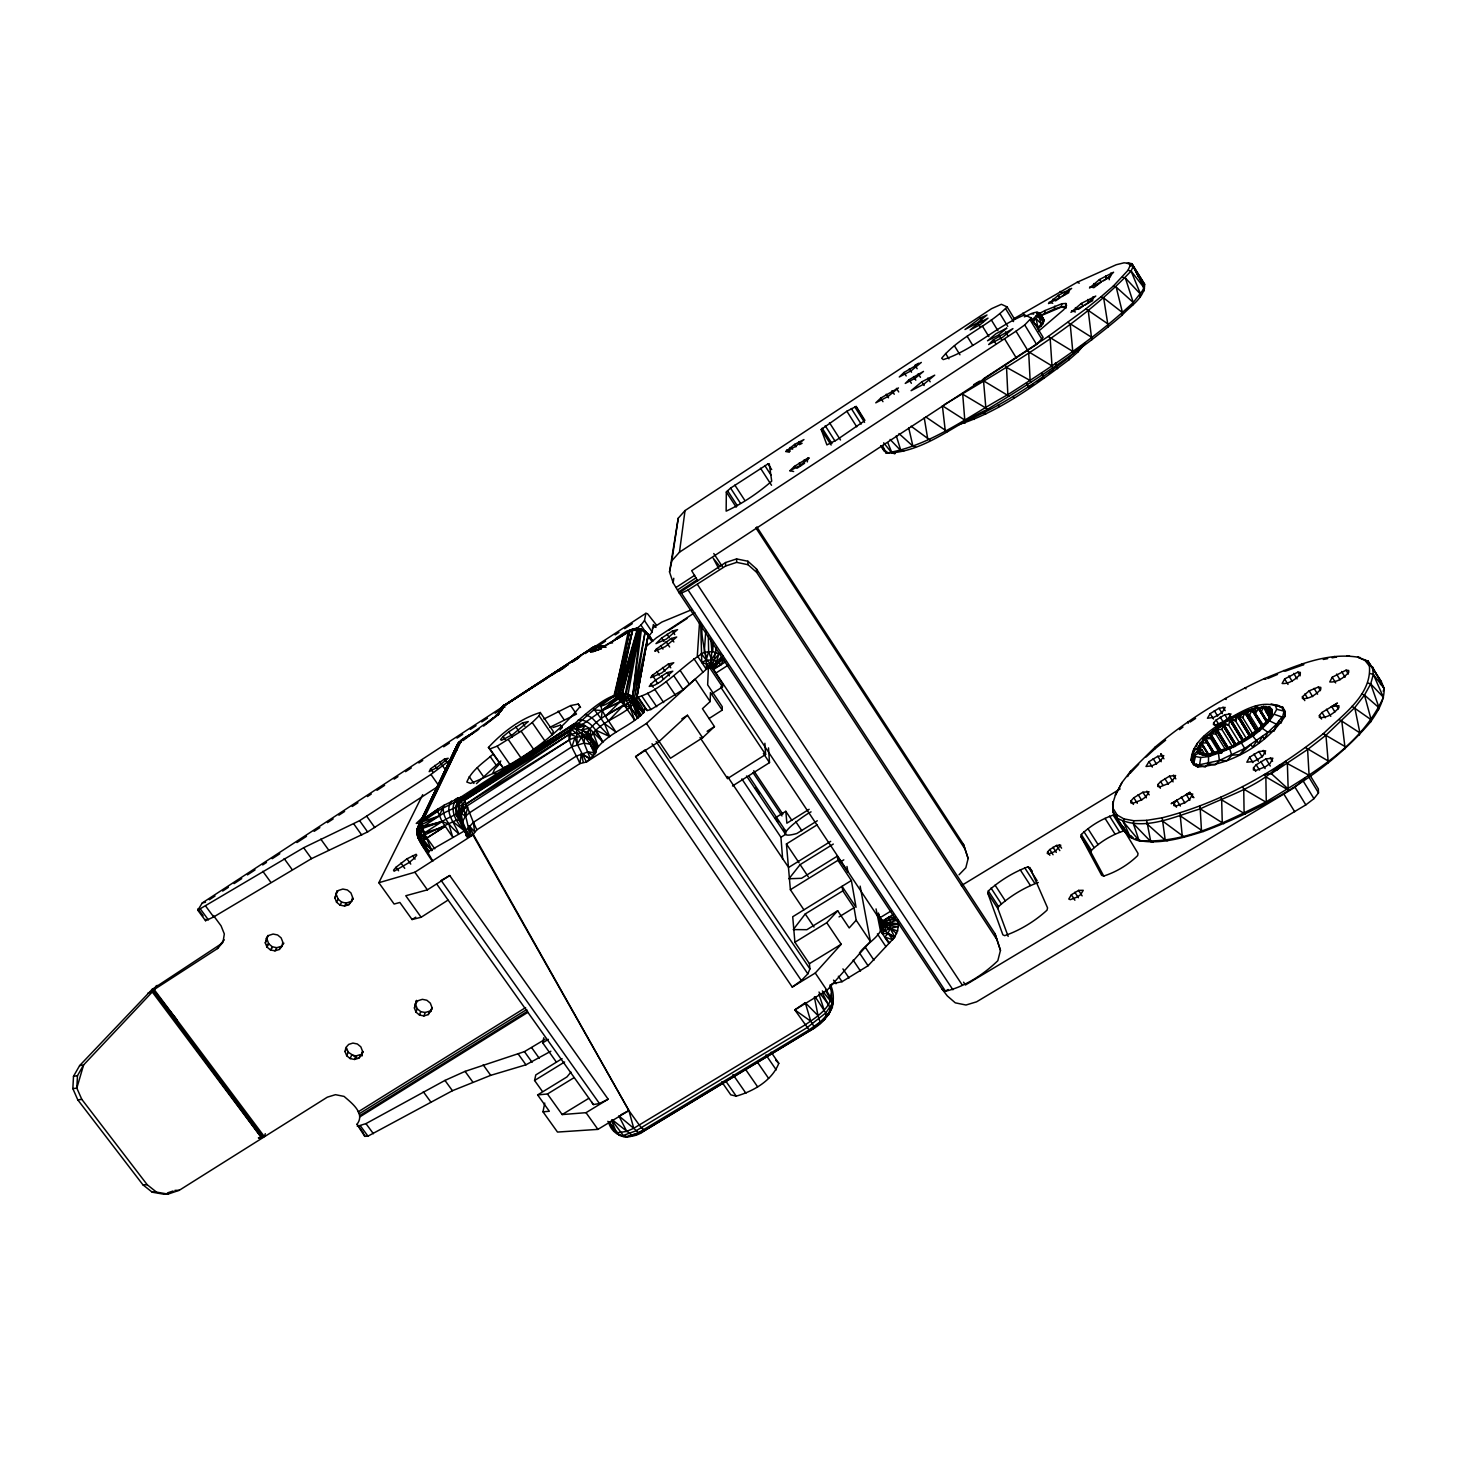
<?xml version="1.0" encoding="UTF-8"?>
<svg xmlns="http://www.w3.org/2000/svg" width="1457" height="1457" viewBox="0 0 1457 1457"><rect width="100%" height="100%" fill="white"/><g stroke="black" fill="none" stroke-linecap="round" stroke-linejoin="round"><path stroke-width="1.5" d="M764.889 743.27L765.599 754.507L727.553 778.566L727.553 776.545L788.437 867.225L786.434 843.967L817.359 824.698M608.753 1122.946C614.107 1139.41 633.249 1139.756 645.014 1130.359L810.292 1030.518C827.194 1021.594 838.758 1004.602 830.69 985.078M458.154 800.403L461.377 800.968C474.618 845.078 470.137 850.506 455.495 807.378L457.662 800.968L462.689 797.307L455.495 807.378L443.675 813.079L421.31 827.758L417.412 828.705L458.828 742.505L493.267 717.991L485.527 724.256L486.529 723.273M725.622 562.529L679.144 592.872L681.402 593.108L688.086 590.012L725.586 566.026L725.622 562.529L736.586 558.923L747.878 561.236L756.438 568.867L995.004 933.664L1000.467 950.365L997.808 960.746C983.439 974.606 965.08 986.571 945.52 991.234L942.151 989.212L679.144 592.872L673.152 582.782L669.528 571.964L678.233 518.218L685.027 510.569L991.58 308.665L1001.378 304.294L1007.097 306.899L1014.709 319.393M726.333 492.011L726.151 511.152C742.323 503.721 758.186 492.958 771.718 481.192L769.241 463.727L768.003 463.891L730.594 488.095L726.333 492.011L736.204 507.163M708.958 718.592L722.198 710.124L722.253 706.7L707.665 684.863L708.484 665.867L722.508 686.939L711.016 694.297M722.508 686.939L722.545 683.807L711.398 667.051M1302.449 696.719L1302.431 698.54C1309.479 699.287 1316.345 694.352 1320.789 689.216L1320.789 687.394L1318.312 687.085L1309.169 690.837L1302.449 696.719L1304.816 700.617M1091.767 339.809L1088.215 310.359L1085.702 309.011L1048.202 336.458L983.366 378.875L985.861 408.015L987.445 409.326C1034.306 381.097 1080.347 350.973 1121.963 315.331C1130.049 306.116 1144.692 298.175 1144.656 284.334L1131.816 263.699L1124.076 262.806L1116.244 264.737L1077.105 282.276L1013.89 318.701M455.968 749.171L456.879 745.146L461.414 741.795L458.864 743.78C461.304 736.896 473.525 734.437 479.062 728.919M1167.567 840.707L1165.236 840.215L1162.212 817.778C1221.385 802.68 1275.622 771.536 1323.211 733.763L1323.557 733.508C1342.061 715.114 1371.929 695.371 1369.416 666.049L1365.082 660.495L1357.56 657.052L1367.959 661.096L1381.345 681.712L1384.15 688.524C1384.496 701.108 1377.357 712.182 1370.436 722.089C1326.617 773.394 1265.842 807.979 1203.3 831.492C1183.485 837.684 1162.704 843.985 1141.742 841.053C1125.696 840.161 1120.178 823.424 1112.893 811.895L1113.312 801.714L1112.893 811.895L1138.026 853.42L1137.662 855.587C1128.319 864.766 1116.153 872.106 1103.659 876.058L1101.656 875.329L1080.875 836.5L1081.313 834.497C1090.218 825.973 1101.528 819.071 1113.221 815.137L1115.133 815.701L1125.241 831.674L1123.311 831.073C1111.618 834.934 1100.29 841.818 1091.439 850.36L1091.002 852.4L1103.823 876.203M659.129 741.449L670.493 758.241L702.602 737.77L714.44 726.606L702.456 708.685L710.142 701.564L695.153 679.126L646.471 723.455L586.461 761.993L577.227 744.217L576.498 728.591L585.077 725.713L582.29 729.647L582.144 733.618L596.077 751.83L590.886 736.641C600.867 719.631 626.164 716.261 636.163 700.234L633.959 698.577L628.058 703.531C614.071 710.488 596.368 718.629 587.426 732.306C584.749 740.593 595.203 741.431 596.769 748.825L595.239 753.597L586.461 761.993L579.904 763.595L476.876 829.816L473.252 834.315L469.118 836.482L459.392 814.536L460.303 809.127L465.293 799.802L569.141 731.596L575.515 723.892L463.472 797.507C448.574 806.231 430.671 812.186 418.596 825.117C413.843 835.152 421.273 844.75 427.429 852.163L464.528 830.872L456.077 814.299L455.495 807.378L466.768 803.59L569.414 739.865C574.987 737.096 582.144 735.184 587.736 738.863L572.127 725.695C591.688 709.668 627.985 671.131 644.121 711.981C630.808 726.934 608.662 732.234 596.769 748.825L587.426 732.306L576.498 728.591L571.144 729.356L463.472 797.507C456.879 805.011 456.442 816.029 462.707 823.478L460.303 817.468L460.303 809.127L457.389 805.302L457.662 800.968M694.789 612.632L656.415 637.82L647.218 645.56L645.724 647.8L637.091 696.264L646.125 709.65L647.218 710.542L650.933 709.523L683.096 689.671L707.428 668.308L712.728 668.198L882.45 923.483L890.409 922.682L898.514 923.938L897.585 930.932L894.471 937.452L868.062 965.754L842.037 981.69L831.783 983.876M710.142 701.564L710.47 692.549L722.198 710.124M498.167 714.731L501.791 707.173L504.158 705.388L593.126 647.327L598.7 645.524L604.764 646.526L598.7 645.524L591.105 648.401L590.54 651.971L597.06 650.277L633.795 628.823C642.446 626.401 649.093 634.196 652.572 641.025M1193.757 748.971L1191.972 762.157L1193.702 763.559L1205.212 767.038L1208.345 763.705L1208.618 756.529C1234.48 748.024 1264.184 734.802 1276.696 709.268L1275.44 705.643C1256.881 699.997 1238.359 713.912 1222.478 722.071C1209.073 731.414 1192.045 742.141 1191.079 760.263L1193.52 764.67L1197.818 766.947C1231.62 764.561 1265.914 744.363 1284.983 716.425L1285.293 711.435L1282.579 707.119L1271.16 703.913M1109.251 279.726L1109.396 276.63L1113.585 272.204L1099.434 279.562L1089.49 288.012L1110.453 276.794L1110.89 273.005M550.855 1051.226L525.941 1064.812L490.718 1075.339L452.435 1090.71L367.965 1136.15L364.724 1136.351L357.001 1124.294C365.58 1113.221 351.556 1102.985 344.071 1096.411L335.474 1094.681L327.315 1097.176L179.266 1190.296L168.047 1194.103L163.712 1194.194L152.202 1192.19L142.95 1184.832L77.804 1099.889L72.85 1088.652L73.506 1076.304L79.607 1065.632L152.093 989.412L220.134 944.573L224.251 939.874M157.137 985.369L152.275 991.98L83.595 1064.94L77.476 1075.667L76.82 1088.088L81.811 1099.361L147.212 1184.723L156.5 1192.117L168.047 1194.103M720.942 654.448L712.71 651.643L713.202 642.974M1214.61 753.688L1205.631 738.717L1205.74 736.732C1223.607 721.962 1245.407 706.062 1269.575 707.064L1272.289 709.723L1270.886 716.625L1272.088 711.836L1271.141 715.879L1268.883 712.309L1268.373 707.865L1269.575 707.064L1271.032 709.213L1270.631 714.021L1271.087 709.468L1272.289 709.723L1271.56 714.75L1272.088 711.836M1041.027 315.349L1044.888 313.364L1045.051 310.541L1061.88 303.73L1065.887 303.493L1066.56 305.478L1063.792 309.631L1038.313 331.413M1235.991 744.873L1223.734 724.348L1223.825 722.799L1234.68 716.534L1238.687 715.933L1242.712 717.591L1253.876 735.785M1256.845 731.359L1245.571 711.453L1255.57 708.011L1268.373 707.865M1328.292 762.812L1325.943 735.239L1323.557 733.508M1253.512 767.857L1253.384 769.97L1255.879 770.498L1265.532 766.71L1270.122 763.395L1272.89 758.186L1265.933 758.897L1256.207 764.761L1253.512 767.857L1255.715 771.427M1143.599 291.254L1143.253 283.405L1144.656 284.334L1131.816 263.699L1127.008 263.426M716.207 647.91L714.094 660.039L710.415 667.561L712.637 642.428M699.56 622.339L697.32 655.777L706.299 669.237C707.574 655.067 700.744 640.898 701.983 626.31M637.091 696.264L638.166 697.12C664.265 688.924 681.603 665.63 704.259 652.317L705.844 630.316M468.444 836.719L466.113 830.29L466.75 836.591L466.113 830.29L473.379 822.349L576.189 756.183L588.045 751.848L595.622 752.978L590.194 744.29L591.323 738.881L582.29 729.647L589.247 728.354L602.852 741.904C597.57 732.889 590.777 718.72 578.192 720.122M1193.52 764.67L1194.285 755.709L1198.346 753.233L1211.058 755.527L1209.292 754.307L1201.97 754.635L1206.797 755.546M501.773 707.665L499.277 712.764M1360.31 657.581C1327.108 651.352 1294.636 666.395 1264.53 678.525C1225.483 696.464 1188.42 719.029 1155.528 746.767L1155.201 748.643L1146.076 757.003M572.127 725.695C563.003 737.861 575.551 752.012 579.904 763.595L581.416 753.524L590.395 758.787L584.075 743.088L584.621 737.224M417.522 836.118C452.508 891.32 416.028 839.687 417.084 833.368L423.295 831.546L424.315 832.985L431.837 850.56L422.548 840.543L428.977 851.908C416.429 843.057 422.621 832.002 421.292 821.784L420.272 821.857L423.022 820.291L417.412 828.705L458.627 743.034L456.26 746.731L456.806 750.246M1032.685 322.124L1039.897 314.384C1037.675 309.084 1028.278 315.422 1024.362 316.861M1153.234 841.982L1150.72 841.527L1146.677 820.364L1162.212 817.778M466.586 836.373L464.765 829.871M1034.051 318.245L1037.639 313.874L1036.765 312.29L1039.642 312.873L1044.013 320.158L1042.775 323.964L1038.131 329.027L1036.2 318.901L1034.051 318.245L1031.775 320.321M1213.645 722.799L1213.444 724.603L1215.593 725.003L1224.19 721.47L1228.324 718.483L1230.965 713.93L1224.845 714.731L1216.121 720.049L1213.645 722.799L1215.939 726.533M460.303 817.468L463.545 809.072L467.369 805.757L569.414 739.865L570.525 734.401L569.141 731.596L464.091 798.309L569.432 730.103C587.116 718.337 604.6 694.424 626.419 694.042L623.651 698.304L622.649 703.075C625.017 700.726 628.659 693.441 632.666 696.683L645.232 631.263L652.281 640.807L645.706 631.737L640.315 628.859L648.347 634.56L636.072 701.618L632.666 696.683L640.206 629.06L626.219 693.714L638.366 628.513M958.815 424.624C999.575 411.42 1035.035 385.158 1069.056 359.733L1069.347 357.202L1081.531 346.038M1108.231 326.914L1103.678 297.975L1100.964 296.809L1085.702 309.011M460.958 820.4L459.064 817.304L459.392 814.536M595.84 730.23L609.663 736.532L604.528 723.637L601.231 718.884L602.233 710.488L600.175 704.095L614.763 695.371L623.978 704.714L634.651 720.195C633.085 715.478 624.871 689.179 615.419 695.699L618.005 693.641L615.892 695.936M1069.165 289.105L1068.728 292.766L1048.475 303.584L1058.274 295.37L1071.642 288.377L1061.862 296.627M1093.06 296.791L1092.586 300.707L1070.931 312.308L1081.294 303.457L1095.773 296.026L1085.41 304.895M461.414 741.795L458.609 742.56L456.897 745.492L416.939 831.291L418.032 838.012L456.405 820.145L460.448 820.2L457.207 816.649L459.064 817.304L462.015 822.003L462.598 826.429L466.732 834.988L465.803 834.497M1180.389 806.031L1176.801 800.294L1174.051 803.39L1173.759 805.521L1176.018 806.122L1185.251 802.516L1189.75 799.274L1192.737 794.047L1186.253 794.575L1171.155 803.663L1177.256 799.966M427.848 807.67L417.194 829.871C417.959 832.038 423.149 821.202 424.278 817.905L461.341 740.32L456.26 746.731M828.232 1013.69L830.709 1009.045M608.607 1121.981L616.657 1132.89L626.729 1131.397L633.74 1128.301L805.065 1024.908C817.668 1016.349 837.138 1004.565 829.853 986.316M1275.44 705.643L1282.579 707.119L1284.018 711.143L1281.177 723.036L1279.21 720.614L1274.128 730.795L1267.972 732.325L1244.715 748.461L1219.363 760.463L1199.585 764.743L1197.818 766.947L1196.634 764.16L1196.743 766.382L1193.702 763.559L1193.064 753.56L1191.079 760.263L1192.828 761.465L1191.972 762.157M437.064 787.108L367.619 831.929L311.507 858.647L213.669 916.963L205.546 920.715L205.728 919.331M807.287 461.942L807.761 458.172L809.254 457.972L799.875 465.675L789.858 470.72L794.429 466.386L807.761 458.172M632.666 696.683L641.444 629.297L636.035 628.477L632.83 630.681M431.837 850.56L423.768 839.961L424.315 832.985L445.915 819.162L456.077 814.299L460.303 809.127L462.579 821.384L460.43 817.996L462.598 826.429L462.579 821.384L465.42 816.302L469.536 812.769L571.964 746.731L584.075 743.088L590.194 744.29L593.782 752.194L593.29 756.019L588.045 751.848M669.528 571.964L671.841 560.763L679.472 552.203L685.027 510.569M673.152 582.782L673.79 578.283M1268.555 708.266L1269.575 707.064L1268.883 712.309L1270.795 709.395L1269.575 707.064L1268.155 707.975L1263.82 706.499L1261.307 711.69M1044.888 313.364L1054.358 309.084L1054.795 306.134M1257.628 730.54L1269.502 718.574L1269.612 719.977M205.546 920.715L197.788 910.188L202.304 902.921L581.143 655.577M671.841 560.763L678.233 518.218M1205.23 755.054L1198.346 753.233L1201.479 754.489L1197.563 752.286L1197.272 748.661L1205.74 736.732L1215.83 731.268C1217.833 723.838 1228.579 719.284 1236.137 719.849L1234.68 716.534L1231.129 719.904L1243.386 740.411M457.389 805.302L461.377 800.968L465.293 799.802L568.54 734.802L576.152 733.126L582.144 733.618L581.598 737.115L577.227 744.217L574.823 737.77L571.964 746.731M710.178 667.561L711.435 659.529L716.298 652.299M1272.289 709.723L1271.305 712.855L1272.289 709.723L1270.886 709.268M1158.005 784.449L1157.696 786.434L1159.772 786.962L1168.441 783.502L1172.685 780.442L1175.58 775.561L1169.516 776.144L1160.61 781.553L1158.005 784.449L1160.391 788.255M644.121 711.981L644.814 707.61M1199.585 764.743L1200.732 757.513L1208.618 756.529M645.232 631.263L634.341 698.377L648.347 634.56L640.315 628.859M1369.416 666.049L1372.367 666.723L1373.332 674.391L1383.422 697.284C1361.239 746.421 1310.371 774.687 1266.279 801.751C1226.885 821.366 1184.432 844.149 1139.064 840.58L1133.346 823.624L1133.819 820.728L1146.677 820.364M1233.077 747.55L1221.913 729.429L1223.825 722.799L1228.597 725.076L1239.761 743.197M265.301 942.898L267.906 935.54L265.301 942.898L266.941 947.032L270.474 949.946L274.954 950.838L279.198 949.509L282.057 946.285L282.767 942.023L281.128 937.889L277.595 934.957L273.115 934.046L268.853 935.394L266.012 938.636M1201.424 745.255L1203.773 736.295M656.397 625.017L647.509 613.743L645.87 613.324L644.486 620.591L640.916 625.071L648.584 636.509L652.099 631.974L653.373 624.525L655.996 627.439M334.928 897.986L337.277 890.755L334.928 897.986L336.531 902.174L340.064 905.125L344.58 906.035L348.86 904.688L353.322 898.441L348.86 904.688M351.774 901.409L352.521 897.093L350.918 892.904L347.385 889.954L342.85 889.043L338.57 890.409L335.656 893.687M1155.528 746.767L1155.201 748.643L1165.655 740.156M345.109 1051.699L345.855 1047.547L348.697 1044.396L352.922 1043.085L357.347 1043.977L360.826 1046.836L362.392 1050.879L361.664 1055.032L358.786 1058.164L354.597 1059.458L350.154 1058.583L346.693 1055.724L345.109 1051.699L346.657 1048.184L348.223 1052.191L355.071 1056.689M1131.106 800.731L1130.741 802.789L1132.818 803.372L1141.614 799.875L1145.949 796.742L1148.99 791.716L1142.907 792.244L1133.819 797.762L1131.106 800.731L1133.437 804.428M414.444 1008.062L416.483 1000.504L414.444 1008.062L415.992 1012.141L419.47 1015.019L423.932 1015.93L428.176 1014.6L432.292 1008.044L428.176 1014.6M636.563 700.853L643.429 713.165L628.076 694.151C618.642 691.802 610.592 704.787 600.43 706.099L614.763 695.371L628.349 631.391L633.795 628.823L638.057 628.677L620.008 693.259L639.186 628.878L636.035 628.477M1121.963 315.331L1122.473 312.563L1116.189 287.102L1113.294 286.1L1100.964 296.809M628.076 694.151L640.206 629.06M636.163 700.234L648.347 634.56L652.736 641.098M431.09 1011.431L431.873 1007.224L430.325 1003.144L426.846 1000.249L422.384 999.338L418.123 1000.668L415.209 1003.855M1345.139 748.752L1341.806 721.124L1339.202 719.612M589.247 728.354L583.474 724.694L577.537 723.437L573.33 724.384L461.195 796.906L444.258 805.138L439.14 815.902L418.45 826.228L419.343 828.05C416.502 836.864 421.492 845.26 427.356 851.507M817.013 1025.273L810.292 1030.518L809.09 1029.88L794.812 1009.883L805.266 1002.671L810.748 1021.211L814.736 1027.64L645.014 1130.359L641.317 1127.845L628.896 1110.58L597.916 1129.375L557.503 1132.071L542.987 1111.8L544.736 1103.076M1069.056 359.733L1077.961 351.938L1078.508 349.206M1054.358 309.084L1061.242 306.771L1061.88 303.73M868.062 965.754L859.503 952.987C866.205 942.697 887.04 934.174 881.339 919.276M625.344 693.514L639.186 628.878L622.066 693.15L602.233 710.488L576.498 728.591L577.537 723.437M1130.65 835.462L1133.291 837.994L1130.523 837.484L1123.311 821.766L1123.93 818.907L1117.173 815.028L1113.622 809.236M542.223 1091.184L534.573 1080.475L535.775 1074.938L562.074 1058.656M556.41 1062.153L542.696 1042.866L543.789 1037.766M638.057 628.677L619.243 693.295L632.757 629.205L629.898 630.571L615.819 694.443L632.757 629.205L637.492 628.568L617.568 697.448M591.105 648.401L595.421 646.252L590.34 651.06L594.784 649.166L600.867 649.075L600.065 645.633L595.421 646.252L594.966 649.931L599.027 649.786M1040.99 326.186L1044.013 320.158L1040.007 313.2L1037.766 312.727L1039.642 312.873M1132.581 305.351L1133.255 302.473L1144.419 288.195L1133.218 266.23L1130.14 265.575L1128.793 263.08M617.659 693.769L632.757 629.205L603.089 647.236L605.711 645.87M1127.645 776.581L1130.632 771.245L1155.346 746.913M614.144 695.044L629.898 630.626L632.757 629.205L618.642 693.86M1065.796 308.52L1065.887 303.493M1193.702 763.559L1195.432 756.493L1194.285 755.709L1193.101 758.022M1042.775 323.964L1043.339 321.724L1039.897 314.384L1037.639 313.874M1047.656 851.835L1047.255 853.456L1048.658 853.966L1055.05 851.471L1060.787 845.224L1056.507 845.461L1049.75 849.558L1047.656 851.835L1049.86 855.277M465.42 816.302L467.752 806.996L463.818 808.835L465.42 816.302L461.104 813.152L463.071 804.373L463.818 808.835L466.768 803.59L568.54 734.802M756.802 526.888L963.514 844.404L968.14 858.519L965.827 867.771L959.034 874.783M1117.173 815.028L1116.463 817.796L1125.205 832.384L1123.675 827.175M1139.829 297.264L1140.612 294.278L1131.087 271.038L1133.218 266.23M622.503 693.131L639.186 628.878M1196.434 746.731L1197.417 743.07M1121.981 782.482L1115.443 795.121L1121.981 782.482L1130.632 771.245M1359.326 735.038L1359.909 732.907L1354.773 707.61L1364.481 695.08L1370.691 683.916L1373.332 674.391L1370.327 673.589M1008.153 936.396L997.936 908.694L998.537 906.582C1009.865 896.31 1023.907 887.641 1038.295 882.505M708.284 635.616L708.648 651.516L706.226 660.13L701.8 662.516L700.726 624.543M1143.508 291.4L1144.419 288.195L1131.087 271.038L1128.009 270.31L1113.294 286.1M1029.862 867.443L1047.565 907.911L1047.018 910.17C1035.035 921.152 1019.991 930.404 1004.638 935.667L1002.871 934.811L987.719 893.032L988.338 890.937C999.739 880.684 1013.744 872.014 1028.15 866.769L1032.139 870.958M623.723 704.387L625.089 699.888L630.699 701.163L641.171 715.387L634.687 703.148L643.429 713.165L631.027 695.681L622.339 696.938L619.535 699.415L620.919 695.59L626.419 694.042L633.959 698.577L635.671 702.201M1370.527 721.943L1371.183 719.776L1364.481 695.08L1361.567 693.969M600.63 645.742L596.496 645.87L585.149 653.574M1380.471 684.517L1381.345 681.712L1367.959 661.096L1365.082 660.495M1112.565 804.264L1116.153 792.717M1263.656 725.604L1253.129 710.105L1245.571 711.453L1242.712 717.591M1370.436 722.089L1371.183 719.776L1351.987 706.299M265.301 1133.692L264.354 1136.606L154.169 989.54L156.281 986.025L153.641 990.195L177.062 1020.1L152.093 989.412L152.275 991.98L261.495 1137.662L258.381 1137.881M1199.384 753.214L1202.298 752.777L1198.219 750.665L1197.272 748.661L1205.74 736.732L1209.856 734.71L1213.9 729.72L1221.913 729.429M1271.141 715.879L1271.997 711.635M1270.304 718.064L1271.688 714.24L1265.951 723.091L1257.555 730.704M1383.221 691.255L1384.15 688.524L1372.367 666.723M709.432 667.525L710.797 663.536L706.226 660.13L701.218 653.483M1378.213 710.269L1379.087 707.792L1370.691 683.916L1367.704 682.969M1282.579 707.119L1282.124 708.412L1285.22 712.692L1284.018 711.143L1276.696 709.268M497.183 746.148L521.114 731.195L532.206 722.526L539.108 715.788L540.274 712.509C520.422 718.592 502.483 732.306 488.423 747.459L503.139 767.875L510.405 765.216L497.183 746.148L489.971 748.916L488.423 747.459M1274.128 730.795L1276.459 724.238L1281.941 716.99L1284.983 716.425L1284.018 711.143M423.932 1015.93L425.171 1012.524L429.396 1011.213M419.47 1015.019L420.727 1011.632L417.267 1008.772L415.719 1004.693M415.992 1012.141L417.267 1008.772M721.761 1081.877L730.777 1094.844L736.222 1096.138C753.396 1091.275 772.046 1080.639 778.785 1063.337L771.099 1052.173M1193.52 754.744L1198.328 750.446L1202.262 750.1L1205.649 755.564M897.585 930.932L886.238 927.289L882.541 933.846L878.516 913.157M271.731 948.288L272.35 946.795L268.817 943.899L267.196 939.783M500.261 709.759L498.167 714.841C506.344 696.537 506.69 708.43 495.835 715.788L502.082 709.705M1246.791 739.227L1235.645 721.069L1237.63 716.279L1245.571 711.453L1257.209 731.232L1245.498 712.546L1238.687 715.933L1250.98 736.459M361.664 1055.032L363.139 1051.499L358.786 1058.164M801.35 980.506L644.977 749.954L635.598 756.602L792.244 987.063L801.35 980.506L807.834 973.859L809.928 968.887L809.4 963.66L794.903 942.242L792.717 916.744L851.38 880.538L837.921 860.322L837.265 856.188L801.532 878.298L788.929 878.753L800.13 864.62L833.295 844.058M354.597 1059.458L356.091 1055.924L360.28 1054.631L362.283 1055.833M498.403 714.422L501.335 707.738L504.486 706.481M350.154 1058.583L351.683 1055.032L356.091 1055.924L356.765 1057.527M493.377 753.925C483.888 762.43 471.74 769.842 466.823 782.063L470.575 783.392C511.717 766.983 551.602 740.994 579.941 706.791L578.229 704.059L570.652 705.57L543.953 719.011M346.693 1055.724L348.223 1052.191M498.312 714.659L501.335 707.738L504.559 704.915M697.684 580.778L691.674 570.67L1036.619 344.435L1043.121 337.368L1031.337 318.008L1024.599 314.912C995.969 326.532 973.094 350.117 943.28 359.606L941.677 358.24C959.471 336.567 987.773 326.532 1007.097 306.899M453.218 755.363L455.039 751.229L450.14 761.283M1128.009 270.31L1130.14 265.575M459.046 742.323L461.104 740.611L458.828 742.505L422.876 819.308L461.341 740.32M458.828 742.505L420.272 821.857L423.022 820.291M429.797 803.645L448.21 765.307M419.798 822.804L458.117 743.143M679.472 552.203L1016.003 331.194L1024.726 324.947L1031.337 318.008M942.151 989.212L947.269 995.896L955.282 1002.835L965.991 1005.02L976.572 1001.833L1305.818 804.883L1313.959 798.655L1318.494 792.881L1318.348 788.929L1309.752 774.851M1270.249 717.172L1271.688 714.24L1267.572 722.253L1269.193 719.048L1260.76 727.972M447.918 900.171L421.146 917.254L412.094 919.531L399.874 902.466L394.119 904.032L378.838 882.723L422.712 794.684M1240.235 742.542L1265.404 723.583M596.204 647.983L596.933 646.562L594.547 647.509L594.347 646.562L598.517 645.852M499.46 711.289L501.008 708.339L498.822 712.692M830.454 1011.085L832.366 1007.443L832.675 1000.759L826.192 990.032M805.266 1002.671L818.033 1015.638L820.4 1023.288L818.36 1024.253L828.614 1014.655L830.235 1011.559L830.053 1007.752L822.531 993.437M344.58 906.035L346.165 903.049L350.427 901.701M340.064 905.125L341.666 902.138L346.165 903.049L346.875 904.906M1269.848 721.015L1276.459 724.238L1267.972 732.325L1264.366 739.063L1262.545 736.459L1258.538 743.106L1252.437 735.712M336.531 902.174L338.151 899.206L336.549 895.035M724.002 659.384L720.723 664.92L712.728 668.198L718.866 662.789L722.909 655.614M1259.595 731.214L1249.541 714.804L1252.219 710.215L1262.654 727.025M279.198 949.509L283.878 943.153M274.954 950.838L276.812 947.706L281.037 946.376M270.474 949.946L272.35 946.795L276.812 947.706M266.941 947.032L268.817 943.899L267.105 944.482M1085.556 342.923L1077.961 351.938M825.992 1016.312L825.482 1017.132L828.614 1014.655M1225.829 749.317L1231.693 746.876L1230.71 748.151L1229.471 747.368L1205.941 755.036L1211.222 754.416M451.488 801.077C443.748 811.84 455.076 823.679 458.7 833.659C450.923 827.175 443.001 818.816 443.219 807.961M1195.924 748.57L1191.862 755.145L1192.828 761.465M602.743 646.107L600.867 649.075L596.332 646.143L594.784 649.166L592.635 647.637L504.413 705.079M587.426 732.306L589.684 728.864L591.269 735.967L587.426 732.306L598.244 746.421L593.072 732.689M418.596 825.117L421.984 823.533L421.31 827.758L422.785 828.341L442.017 821.548L448.829 824.061L452.763 837.229L442.017 821.548L437.701 811.349L437.792 809.163L444.258 805.138M1197.563 752.286L1202.298 752.777L1197.563 752.286L1198.51 750.865M154.169 989.54L217.475 948.562L220.134 944.573M1257.1 740.611L1252.619 747.204L1250.907 744.527L1239.889 754.562L1231.802 755.254L1227.031 760.645L1219.363 760.463L1215.193 764.889L1208.345 763.705M1270.213 718.866L1265.732 711.508C1271.396 706.208 1265.186 709.668 1263.82 706.499L1258.593 708.484L1255.843 712.801L1255.57 708.011L1258.447 708.685L1266.461 721.78L1258.593 708.484L1266.734 721.597M422.494 825.955L422.785 828.341L420.162 832.184L425.171 839.123L421.492 841.035L417.084 833.368L417.157 831.018L423.768 839.961M417.631 827.394L417.758 826.738M604.528 723.637L616.038 732.161L605.384 716.207L623.651 698.304L627.512 697.502L632.338 699.797L633.831 703.986M560.125 729.902L562.22 727.007L560.38 725.167L552.932 727.517M1204.903 739.245L1214.118 754.252L1204.903 739.245L1200.04 743.216L1201.333 743.817L1199.384 747.131L1203.701 746.731L1201.205 743.507L1204.903 739.245L1214.118 754.07L1204.994 738.918L1200.04 743.216L1198.929 747.423L1202.262 750.1L1197.272 748.661L1198.219 750.665M651.024 683.97L649.239 686.429L654.739 685.118L660.604 681.694L672.788 671.203L667.197 672.588L655.468 680.146L651.024 683.97L653.264 687.285M652.372 675.283L650.605 677.669L661.788 672.97L673.753 662.716L668.253 664.101L652.372 675.283L654.885 679.017M1227.395 748.151L1215.848 729.647L1227.249 748.279L1215.83 729.866L1213.9 729.72L1210.712 733.964L1221.895 752.65M856.115 406.448L864.001 420.508L863.054 421.874L836.628 439.978L826.902 444.913L821.202 429.469L846.881 411.238L856.115 406.448L864.93 420.363M656.433 649.021L654.776 651.224L665.394 646.598L676.704 637L671.477 638.439L656.433 649.021L658.819 652.572M842.802 890.864L805.229 913.958L793.282 929.584L806.868 929.693L837.702 910.771L849.194 927.945L856.188 920.205L854.039 907.711L842.802 890.864L842.073 886.348L856.042 907.292L851.38 880.538M457.498 798.217C447.481 808.307 456.587 822.768 464.528 830.872L452.963 821.748M785.833 451.488L794.611 444.385L803.954 439.559L795.176 446.68L785.833 451.488L789.366 452.216M1239.889 754.562L1244.715 748.461L1241.309 742.779M963.587 982.182L965.445 984.987L1283.854 794.047L1294.982 787.181L1305.436 778.074M629.77 631.682L631.336 629.734L626.801 631.081L616.93 637.529L611.503 642.664L612.559 642.919M944.227 404.7C1009.719 365.488 1078.162 326.805 1131.087 271.038M811.075 811.859C805.648 814.062 766.291 842.11 796.888 833.477L817.304 820.765M830.235 1011.559L820.765 1021.539L809.09 1029.88L638.567 1132.69L626.947 1136.879L619.189 1135.349L607.86 1121.307M570.944 1072.097L566.937 1076.942L537.633 1094.917L549.344 1111.272L542.987 1111.8M396.049 867.225L393.536 870.211L394.119 871.213L409.344 862.417L414.298 858.209L416.775 855.241L416.119 854.294L406.995 858.81L396.049 867.225L398.562 870.758M1209.838 756.147L1201.788 743.161L1204.957 739.428L1213.262 753.688M1227.996 747.769L1216.832 729.101L1222.988 724.493L1228.597 725.076L1229.963 720.559L1242.475 740.957M502.064 707.1L504.268 705.261L504.814 707.337M503.139 736.495L500.516 739.61L501.59 740.302L512.9 734.383L528.272 721.561L522.535 722.872L508.748 731.833L503.139 736.495L505.506 739.919M889.59 942.843L884.69 937.07C890.027 932.28 892.576 923.774 888.442 917.418L881.867 921.862L895.29 917.801M1334.922 711.945L1331.698 706.609L1338.892 705.68L1338.947 707.647C1334.284 713.147 1326.89 718.374 1319.405 717.463L1319.405 715.478L1321.991 712.473L1337.453 703.075L1331.17 706.864M1332.226 677.232L1329.749 681.949C1337.034 682.623 1344.155 677.632 1348.727 672.314L1348.672 670.475L1346.068 670.184L1332.226 677.232L1335.668 682.951M217.475 948.562L222.994 942.26L224.323 933.955L221.082 925.869L213.451 915.506M483.597 726.096L497.493 715.351M1249.596 757.203L1246.846 762.193L1253.494 761.519L1258.502 759.024L1262.909 755.837L1265.623 750.847L1258.939 751.539L1249.596 757.203L1252.911 762.612M445.095 826.356L425.171 839.123L445.095 826.356L424.315 832.985L422.785 828.341M430.616 768.786L429.178 771.645L436.973 767.548L448.21 758.277L444.494 759.042L430.616 768.786L432.875 771.991M810.748 1021.211L794.812 1009.883L826.975 990.378L870.412 941.513L860.14 886.111M1284.673 678.926L1282.124 683.497C1289.117 684.098 1295.838 679.199 1300.281 674.172L1300.318 672.405L1297.914 672.114L1284.673 678.926L1288.006 684.444M1071.387 894.744L1068.764 899.024L1070.312 899.661L1077.178 897.093L1080.657 894.58L1083.261 890.3L1078.599 890.391L1071.387 894.744L1074.902 900.226M476.457 783.611L500.807 761.028M792.244 987.063L815.264 973.039L841.217 944.245L826.756 922.718L837.702 910.771M1210.166 713.639L1207.452 718.228L1213.59 717.427L1218.289 715.005L1222.478 711.999L1225.173 707.41L1218.999 708.248L1210.166 713.639L1213.499 719.029M1148.954 761.683L1146.022 766.473L1151.959 765.854L1156.639 763.468L1160.865 760.427L1163.779 755.655L1157.805 756.292L1148.954 761.683L1152.341 767.092M499.35 712.127L500.225 711.198M1200.149 744.053L1202.972 741.048M1130.14 773.321L1138.682 764.233M1226.339 749.226L1239.543 742.76L1254.859 732.944M456.15 747.568L457.097 746.567M608.443 721.015L623.978 704.714L628.058 703.531L637.765 718.064L633.103 704.569L639.732 716.516L633.558 704.205L622.066 693.15M1130.523 837.484L1116.463 817.796C1142.725 832.293 1174.196 816.667 1200.295 808.854C1227.085 795.923 1258.302 787.108 1279.337 765.235L1276.66 770.261L1285.566 761.392L1287.369 763.541L1309.096 775.306L1309.297 776.8M1288.68 790.277L1265.86 776.872L1264.366 774.523L1271.324 773.631L1307.603 749.517L1325.943 735.239L1354.773 707.61M500.297 763.304L494.469 769.314L492.812 773.485L497.165 773.558M721.342 656.998L711.362 667.597L714.094 660.039L719.175 653.373L716.625 661.132L712.364 668.034L723.146 658.509M1036.382 315.732L1038.604 316.315L1041.5 324.019L1038.531 326.951L1034.16 323.327M635.179 630.571L636.472 629.315L632.083 630.189L634.196 629.551M628.058 703.531L625.126 706.317L630.171 706.864L637.765 718.064M880.647 445.733L886.33 453.072C930.932 445.696 968.814 415.901 1007.862 394.665C1051.553 366.727 1095.427 338.17 1133.255 302.473L1125.387 278.05L1122.382 277.194M1257.792 730.084L1260.979 727.935M1217.597 752.759L1224.517 750.173M635.598 756.602L658.837 741.722L687.485 715.26L702.602 737.77M1260.87 727.225L1247.629 737.916M627.366 633.394L630.772 630.389L616.785 639.186M624.707 694.843L620.19 700.125L623.651 698.304L621.028 701.036L602.233 710.488L594.62 710.033L593.345 708.667M491.282 719.758L498.604 713.347M1263.255 726.916L1253.129 710.105L1255.57 708.011M1099.434 279.562L1101.273 282.039L1093.788 287.721L1090.073 286.665M645.014 1130.359L632.229 1135.477L612.159 1119.723M594.547 647.509L596.496 645.87M661.66 638.057L655.978 643.63L666.432 639.04L677.56 629.624L672.405 631.081L661.66 638.057L664.01 641.554M712.71 651.643L705.261 652.135L706.226 660.13L714.094 660.039L718.866 662.789L723.546 658.837M668.599 630.462L686.994 618.515M423.113 816.94L416.265 823.424L420.253 822.914M993.401 339.791L988.647 344.562L1002.343 337.496L1012.943 328.608L993.401 339.791L995.75 343.615M635.033 629.989L640.916 625.071M502.283 706.9L504.268 705.261M197.788 910.188L303.639 847.737L359.588 820.673L430.944 774.468L450.796 759.571M880.72 398.107L875.766 402.842L887.932 396.559L898.441 387.926L880.72 398.107L882.96 401.677M909.132 379.676L905.252 383.428L915.16 378.292L923.483 371.426L909.132 379.676L911.39 383.282M903.996 372.464L899.279 376.981L911.244 370.715L921.334 362.429L903.996 372.464L906.181 375.961M1069.347 357.202C1036.309 382.736 1001.159 406.485 962.403 422.421L965.117 423.076M463.016 740.593L474.235 732.161L461.232 740.466L474.235 732.161M1243.203 741.103L1246.828 738.444L1229.471 747.368L1231.329 747.131M1179.514 729.611L1182.975 727.079M1049.259 372.974L1052.828 370.369M1103.623 280.691L1109.396 276.63M978.048 323.454L970.18 329.938L980.142 324.674L988.01 318.172L978.048 323.454L980.197 326.987M804.1 460.03L804.483 463.344L797.125 468.189L794.429 466.386M921.826 381.807L911.117 390.676L923.993 384.065L934.72 375.159L921.826 381.807L924.139 385.522M1030.008 386.324L1033.468 383.992M1036.91 381.661L1042.101 378.164M1227.486 748.006L1216.103 729.283L1222.678 724.857L1235.39 745.201L1222.988 724.493L1235.755 744.909M461.195 796.906L463.472 797.507L573.33 724.384M822.276 1020.756L826.265 1016.385L825.737 1012.997L815.228 996.807M559.087 671.094L564.715 667.361M545.738 679.053L504.249 705.698L593.126 647.327M1190.023 722.089L1195.596 718.41M814.299 1027.294L825.172 1018.844L823.078 1019.845M676.212 587.371L694.716 575.278M677.705 589.775L696.227 577.701M678.78 591.797L697.302 579.704M584.967 653.1L645.87 613.324M209.334 899.752L215.035 896.019M222.666 891.047L228.385 887.313M234.103 883.598L241.716 878.607M247.435 874.892L255.048 869.902M262.679 864.93L266.485 862.453M272.204 858.719L279.817 853.747M296.973 842.547L306.498 836.336M314.111 831.364L319.83 827.631M327.443 822.659L333.161 818.925M338.88 815.192L344.599 811.458M352.212 806.486L357.93 802.752M367.455 796.542L371.262 794.047M376.981 790.331L384.612 785.341M394.137 779.131L397.943 776.654M405.556 771.664L411.275 767.948M418.887 762.958L422.712 760.481M443.656 746.804L449.375 743.07M457.006 738.098L462.707 734.364M470.338 729.392L476.057 725.659M481.775 721.925L487.476 718.192M495.107 713.22L500.826 709.486M599.883 644.832L605.602 641.098M615.127 634.888L618.934 632.393M624.652 628.659L632.265 623.687M652.408 628.204L661.897 622.048L692.075 609.536M1251.217 736.368L1238.687 715.933L1245.571 711.453M454.566 801.951L462.142 797.052M504.249 705.698L568.212 664.483M571.982 662.061L579.504 657.216M551.383 675.411L568.357 664.501M572.127 662.079L577.792 658.455M713.875 669.309L725.841 661.624M716.261 672.824L728.209 665.139M378.838 882.723L414.863 872.233L472.924 834.934L628.896 1110.58L633.74 1128.301L638.567 1132.69L640.716 1132.763L645.506 1129.466M681.803 718.884L687.485 715.26M421.146 917.254L405.775 895.745L427.393 889.845L449.721 875.548L608.152 1099.197L586.024 1112.674L562.165 1114.569L547.45 1093.988L537.633 1094.917M412.094 919.531L415.773 917.182M707.137 731.287L714.44 726.606M732.507 785.979L769.515 762.63L768.495 747.878M1224.007 750.3L1216.85 752.85M776.399 817.177L785.797 811.294L791.825 820.327M809.145 809.291L786.871 823.205L785.797 811.294M980.361 318.008L964.971 329.519L977.265 323.017L986.99 314.985L980.361 318.008L982.728 321.87M782.664 859.266L780.934 837.265L785.614 834.351L785.268 830.454L748.661 775.743M358.149 1111.873L525.631 1007.57M359.278 1113.731L526.797 1009.464M359.952 1115.534L527.561 1011.231M359.952 1116.791L527.707 1012.415M830.672 841.363L788.474 867.552L790.386 889.717L803.882 909.787M623.978 704.714L605.384 716.207L602.233 710.488L620.919 695.59L618.788 698.595L602.233 710.488L621.374 701.491M357.311 1126.316L365.962 1123.62L444.968 1080.42L465.074 1071.369L524.447 1051.626L545.137 1039.278M542.696 1042.866L548.36 1039.351M790.386 889.717L837.921 860.322M840.106 862.125L843.803 859.849M534.573 1080.475L564.624 1061.989M547.45 1093.988L574.04 1077.67M794.903 942.242L826.756 922.718M839.032 916.908L854.039 907.711M879.427 918.092L891.01 911.007M562.165 1114.569L588.737 1098.359M809.4 963.66L841.217 944.245M881.685 921.553L893.523 914.34M961.383 885.619L1120.16 788.911M1185.743 794.83L1189.823 792.371L1190.679 793.519M973.695 384.666L979.486 381.188M944.482 991.689L948.125 989.503M454.784 799.729L458.081 797.799M881.43 445.951L886.33 453.072C923.428 452.781 954.972 424.333 987.445 409.326M449.721 875.548L441.125 880.429L599.446 1103.532L608.152 1099.197M549.726 727.407L576.48 714.094L570.652 705.57M1232.185 746.712L1239.16 743.052M918.675 363.248L914.978 365.233L917.145 368.73M418.032 838.012L428.977 851.908L419.161 837.593M1199.147 747.678L1197.272 748.661L1198.492 750.428M620.846 1114.787L628.896 1110.58L473.252 834.315L469.19 825.737L474.6 831.892L473.379 822.349L463.472 797.507M1039.096 313.637L1045.051 310.541M802.115 443.292L799.511 444.64L799.146 441.562M597.06 650.277L600.557 648.474L592.762 651.898M882.45 923.483L889.717 919.95L895.891 919.731M1041.646 315.44L1060.878 307.281L1065.996 307.391M472.924 834.934L471.23 835.753L469.19 825.737M610.374 643.011L611.904 642.264M592.671 647.564L595.421 646.252M629.752 630.626L631.573 629.788L629.898 630.571M590.54 651.971L594.966 649.931M1229.471 747.368L1239.543 742.76M1238.687 715.933L1244.988 713.092L1256.389 731.687L1245.134 712.855L1256.717 731.469M1267.299 721.579L1259.358 708.484L1263.82 706.499L1269.666 717.172M1267.827 678.507L1277.534 674.427M896.055 920.423L882.541 925.068L881.685 921.152M637.237 1133.473L635.234 1135.167L633.358 1134.511M423.131 820.091L421.346 820.801L437.792 809.163L423.732 818.943L437.701 811.349L422.603 821.693L439.14 815.902M1257.518 731.232L1246.136 712.619L1252.219 710.215L1262.399 727.134L1252.073 710.433L1245.498 712.546M1252.219 710.215L1245.771 712.509L1257.391 731.195M167.446 1192.919L173.037 1191.025M1219.6 752.978L1210.64 738.48L1204.994 738.918L1214.3 753.779M725.586 566.026L736.659 562.366L748.042 564.715L756.693 572.401L997.317 940.257M1213.007 753.943L1216.577 752.996L1202.244 754.708M422.566 826.647L442.017 821.548L421.31 827.758L419.689 823.915L422.421 823.223M1212.825 753.925L1216.577 752.996M1261.999 707.355L1266.024 706.39M583.474 724.694L572.892 726.406M148.031 992.982L152.275 991.98M202.304 902.921L205.51 902.247M644.194 632.028L645.706 631.737M898.514 923.938L882.56 925.486L890.118 928.273L896.62 933.536M1214.956 753.214L1209.292 754.307L1210.967 754.398M704.259 652.317L705.261 652.135M1323.266 659.456L1327.673 658.637M1332.08 657.836L1336.488 657.016L1334.12 656.506M635.908 628.787L631.591 629.551L631.755 630.535M79.607 1065.632L83.595 1064.94L76.82 1088.088L72.85 1088.652M436.845 884.199L593.4 1104.552L599.446 1103.532M73.506 1076.304L77.476 1075.667M1036.819 313.055L1038.968 312.745L1043.54 319.302L1043.449 322.416M77.804 1099.889L81.811 1099.361M258.636 1137.771L262.26 1137.334L152.53 989.066L153.641 990.195M623.141 1136.806L630.662 1136.387M882.541 933.846L887.969 933.245L894.725 937.015L890.118 928.273L882.45 926.015L881.103 919.44M1232.44 746.676L1235.481 746.403M1201.788 743.161L1206.542 742.797M1061.242 306.771L1065.14 306.553M888.442 917.418L894.98 917.182M1273.91 705.297L1277.789 705.17L1280.685 707.337M142.95 1184.832L147.212 1184.723M623.45 693.077L619.699 694.57L626.419 694.042M174.895 1190.387L179.266 1190.296M152.202 1192.19L156.5 1192.117M1234.68 716.534L1237.521 716.516L1250.033 736.932L1237.63 716.279L1250.361 736.696M1225.902 750.264L1215.83 733.964L1210.712 733.964L1222.15 752.468M1041.937 319.229L1043.54 319.302L1040.007 313.2M882.541 925.068L898.423 926.634L890.118 928.273L884.781 930.95L881.649 928.746L878.207 913.43M1265.732 711.508L1264.585 707.865L1268.027 708.138L1270.322 711.908M1261.689 708.102L1265.095 708.63M895.035 453.546L891.957 453L883.652 442.837M1123.93 818.907L1133.819 820.728M1195.432 756.493L1200.732 757.513M1347.124 655.723L1349.692 656.233M420.727 1011.632L425.171 1012.524M789.858 470.72L793.628 471.503M894.835 453.601L891.957 453L887.95 442.983M886.912 451.579L883.998 450.978L881.867 447.263M585.332 714.458L591.852 717.736L609.663 736.532M890.081 439.431L900.881 450.705L903.65 451.342M1031.592 313.601L1033.632 314.111M1162.158 820.692L1184.395 837.192M1235.645 721.069L1231.129 719.904L1243.641 740.283M1199.639 753.524L1203.828 754.617M881.048 919.677L882.396 926.288L886.238 927.289M898.969 433.567L912.92 446.17L915.524 446.88M1049.167 302.236L1052.719 303.275M1071.605 310.833L1075.412 311.944M701.8 662.516L707.155 664.101L710.797 663.536L708.302 667.98L707.155 664.101L707.191 668.472M786.871 450.177L790.186 451.16L786.926 450.104M971.855 418.651L974.314 419.416M1255.169 706.317L1258.374 707.337M1301.975 664.028L1303.851 664.629L1285.311 671.185L1283.69 670.475M884.69 937.07L892.759 939.71L887.969 933.245L894.471 937.452M911.08 426.191L930.24 440.287M1274.802 714.513L1281.941 716.99M1218.635 751.794L1221.075 752.632M1180.079 812.988L1180.279 815.865L1203.3 831.492M1205.74 736.732L1210.64 738.48L1209.856 734.71L1221.276 753.214M1135.404 838.758L1141.742 841.053M1264.166 678.689L1265.878 679.326L1264.53 678.525M621.119 1135.258L617.003 1133.673L616.73 1131.543M576.954 736.951L570.525 734.401L571.144 729.356L581.598 737.115L584.075 743.088M1077.105 282.276L1079.273 283.15M1198.346 753.233L1201.533 754.544M582.144 733.618L587.353 735.767L588.282 739.136L591.323 738.881L598.244 746.421M983.857 412.859L985.988 413.788M925.669 416.866L947.432 431.673M426.701 837.356L423.55 835.917L423.641 830.964L420.162 832.184L419.343 828.05M602.888 645.888L606.021 647.4M782.992 829.343L785.268 830.454M1199.803 806.067L1200.295 808.854L1223.789 823.733M1060.131 291.418L1062.044 292.402M1323.211 733.763L1345.503 746.822M1005.257 365.161L1006.532 367.364L1030.135 380.496L1031.046 382.226M1305.49 747.568L1328.402 761.1M1027.094 350.864L1052.009 365.926L1052.573 367.892M1242.566 786.561L1243.732 789.093L1267.135 802.825M1093.733 283.569L1096.702 285.244M984.313 381.279L1009.118 396.195M1075.393 307.609L1078.453 309.358L1083.17 306.043L1081.294 303.457M1052.755 299.231L1055.578 300.87L1060.004 297.774L1058.274 295.37M1048.202 336.458L1072.771 351.41L1073.026 353.596M945.265 430.726L942.388 405.756L966.683 421.273M1220.82 797.179L1221.658 799.857L1245.28 814.099M985.861 408.015L962.713 394.21L964.789 420.144M1067.945 322.361L1091.803 337.405M1246.136 712.619L1249.541 714.804M997.79 405.319L999.538 406.467M1341.806 721.124L1359.909 732.907M589.994 759.133L581.416 753.524L583.255 762.23M790.131 447.499L792.644 449.175M1088.215 310.359L1108.54 324.328M1262.199 728.281L1267.972 732.325M894.234 937.762L881.776 928.437L879.063 915.142M1103.678 297.975L1122.473 312.563M1213.9 729.72L1215.83 731.268L1215.83 733.964M338.151 899.206L341.666 902.138M633.74 1128.301L618.824 1115.843L626.729 1131.397M1244.934 687.904L1246.008 688.833M1364.481 695.08L1379.087 707.792M1146.386 823.296L1165.236 840.215M1116.189 287.102L1133.255 302.473M1022.759 313.182L1024.144 314.457M1271.324 773.631L1288.17 788.984L1287.369 763.541M1036.2 318.901L1041.5 324.019M593.782 752.194L595.239 753.597M456.077 814.299L459.064 817.304M775.725 1060.222L778.785 1063.337M1133.346 823.624L1150.72 841.527M1370.691 683.916L1383.422 697.284M1012.961 396.413L1014.272 397.797M1125.387 278.05L1140.612 294.278M822.367 990.906L832.366 1003.308L825.737 1012.997L807.051 1027.659L635.926 1130.869L623.305 1135.44L611.831 1120.251M1192.482 796.159L1193.829 797.707L1192.518 795.959M1038.604 316.315L1043.339 321.724M718.866 662.789L720.723 664.92M649.166 637.875L651.844 640.971M458.536 819.435L462.506 824.097M1123.311 821.766L1139.064 840.58M594.62 710.033L601.231 718.884M1373.332 674.391L1384.15 688.524M818.998 992.053L828.559 1004.602M1112.893 811.895L1116.736 816.976M1161.903 755.236L1160.755 753.706L1163.943 758.806M1225.355 698.431L1226.157 699.506M262.897 1137.116L153.222 990.742L261.495 1137.662M200.611 909.314L208.387 919.877M360.535 1126.079L367.965 1136.15M197.988 908.84L203.142 915.834M357.001 1124.294L363.157 1132.635M205.874 906.381L213.669 916.963M365.962 1123.62L373.393 1133.71M262.825 871.304L270.638 882.031M423.313 1091.73L430.78 1101.966M426.974 838.048L434.787 848.794M284.151 858.555L291.983 869.355M444.968 1080.42L452.435 1090.71M303.639 847.737L311.507 858.647M465.074 1071.369L472.578 1081.75M320.795 839.141L328.717 850.141M483.178 1064.867L490.718 1075.339M1039.897 314.384L1044.013 320.158M353.687 823.788L361.718 835.025M518.31 1054.121L525.941 1064.812M406.995 858.81L410.765 864.092M414.863 872.233L427.393 889.845M586.024 1112.674L597.916 1129.375M400.966 863.054L404.736 868.336M366.745 816.266L374.777 827.54M531.641 1047.619L539.29 1058.347M359.588 820.673L367.619 831.929M524.447 1051.626L532.096 1062.335M609.062 1121.817L612.905 1127.226M412.531 855.605L415.045 859.138M434.732 765.399L436.973 768.622M430.944 774.468L438.958 785.888M444.494 759.042L446.753 762.248M439.795 761.847L442.036 765.052M442.837 766.127L446.261 771.008M591.633 1102.02L593.4 1104.552M477.277 767.748L483.141 776.162M469.19 776.636L473.926 783.411M489.971 748.916L503.139 767.875M490.117 756.438L495.945 764.816M720.013 566.591L713.183 558.195L718.793 568.667M508.438 739.755L521.679 758.897M732.962 1074.556L745.929 1093.26M725.877 1081.24L736.222 1096.138M521.114 731.195L534.337 750.373M515.833 726.861L519.366 731.979M745.255 1068.946L757.64 1086.849M508.748 731.833L512.281 736.969M539.108 715.788L552.203 734.838L553.296 731.45L540.274 712.509M765.945 1054.923L776.235 1069.893M532.206 722.526L545.392 741.668M757.494 1062.28L768.604 1078.38M522.535 722.872L524.902 726.296M558.177 711.107L563.968 719.558M560.38 725.167L562.147 727.735M578.229 704.059L580.56 707.483M633.558 704.205L641.171 715.387M641.845 696.064L650.933 709.523M833.531 980.124L835.972 983.748M638.166 697.12L647.218 710.542M646.471 723.455L658.837 741.722M815.264 973.039L826.975 990.378M656.124 741.522L809.928 968.887M652.026 743.744L807.834 973.859M595.276 730.722L602.852 741.904M654.575 689.052L663.682 702.584M842.911 968.905L849.03 978.011M805.229 913.958L814.008 926.998M647.618 693.222L656.725 706.736M838.358 976.245L842.037 981.69M674.026 676.121L683.096 689.671M786.434 843.967L799.073 862.835M800.13 864.62L808.307 876.841M741.85 778.93L780.934 837.265M667.197 672.588L669.419 675.902M662.553 667.452L665.048 671.203M666.195 681.548L675.301 695.098M853.146 960.108L860.504 971.054M661.387 675.993L663.609 679.308M656.743 671.55L659.256 675.283M699.997 737.515L727.553 778.566M655.468 680.146L657.708 683.479M671.477 638.439L673.863 641.991M667.069 634.269L669.419 637.765M856.188 920.205L870.412 941.513M753.743 770.698L782.828 814.208M666.068 641.663L669.619 646.981M752.996 772.574L781.972 815.92M680.455 670.894L689.507 684.426M865.44 947.432L873.981 960.199M644.486 620.591L652.099 631.974M660.567 645.524L662.953 649.075M755.327 788L759.097 793.628M775.452 818.069L777.965 821.821M746.53 775.98L785.614 834.351M668.253 664.101L670.766 667.834M837.265 856.188L847.956 872.288L846.972 866.478M720.614 686.921L765.599 754.507M763.395 753.433L769.515 762.63M888.897 943.408L880.447 930.713L876.058 908.913M693.951 658.691L702.93 672.169M877.405 933.882L885.874 946.595M672.405 631.081L674.737 634.596M795.649 821.493L801.824 830.745M681.402 593.108L945.52 991.234M697.393 584.403L962.367 985.205M688.086 590.012L952.914 989.777M713.784 553.533L722.526 566.828M730.594 488.095L740.429 503.193M991.033 888.042L1001.196 903.668M755.764 527.725L965.317 849.522M727.48 490.608L737.333 505.743M988.338 890.937L998.537 906.582M987.719 893.032L997.936 908.694M734.856 485.108L744.691 500.225M995.076 885.128L1005.239 900.754M764.816 465.53L770.935 475.037M1024.617 867.644L1034.78 883.361M760.499 468.207L771.536 485.272M1020.264 869.847L1030.409 885.528M768.003 463.891L771.7 469.591M1028.15 866.769L1037.165 880.757M1052.992 847.227L1056.307 852.4M1078.599 890.391L1082.132 895.891M1049.75 849.558L1053.065 854.731M1074.829 892.249L1078.362 897.731M1059.366 844.732L1061.57 848.174M1056.507 845.461L1059.822 850.633M829.488 422.712L840.489 439.978M1087.978 828.723L1098.086 844.586M825.208 425.699L834.988 441.052M1083.917 831.656L1094.025 847.5M822.167 428.176L831.965 443.529M1081.313 834.497L1091.439 850.36M821.202 429.469L831.146 445.041M1080.875 836.5L1091.002 852.4M854.676 406.74L864.584 422.366M1113.221 815.137L1123.311 831.073M851.307 408.506L861.178 424.096M1109.524 816.102L1119.613 832.02M846.881 411.238L856.752 426.828M1105.043 818.36L1115.133 834.26M1133.819 797.762L1137.298 803.299M896.456 388.363L898.714 391.951M1146.878 791.151L1149.209 794.866M891.994 390.676L894.252 394.264M1142.907 792.244L1146.386 797.78M886.238 394.228L888.497 397.816M1138.117 794.648L1141.614 800.203M1216.103 729.283L1227.723 747.842M1221.64 752.723L1210.02 734.164L1221.458 752.887M909.35 368.73L911.536 372.209M1153.143 758.678L1156.53 764.087M913.557 376.58L915.816 380.186M1164.817 778.53L1168.387 784.23M1160.61 781.553L1162.996 785.359M1174.051 803.39L1176.455 807.214M1243.149 740.447L1230.4 719.977L1242.876 740.611M1242.766 740.721L1230.054 720.341L1242.511 740.885M1192.846 797.307L1189.823 792.371L1186.253 794.575L1189.841 800.33M927.836 378.091L930.167 381.807M1173.45 775.069L1175.835 778.876M1157.805 756.292L1161.174 761.72M918.22 373.702L920.46 377.308M1169.516 776.144L1173.085 781.863M1181.263 797.07L1184.851 802.825M1250.762 736.459L1238.013 715.952L1250.47 736.586M945.575 353.45L948.926 358.841M1263.019 726.843L1252.583 709.96L1262.818 726.916M1205.631 738.717L1214.792 753.524M1201.369 743.27L1209.456 756.347M1201.205 743.507L1208.217 754.945M954.426 345.819L959.963 354.78M1263.984 707.72L1269.794 717.135M1267.062 721.452L1258.939 708.266L1266.916 721.488M1216.121 720.049L1219.564 725.659M1228.251 747.605L1216.832 729.101L1222.623 725.076L1235.154 745.438L1222.678 724.857M967.157 336.276L972.657 345.218M1266.607 711.344L1264.275 707.556L1269.994 717.026M1004.547 338.771L1016.476 358.222M1283.854 794.047L1294.708 811.749M991.325 319.939L997.918 330.703M999.229 335.711L1001.578 339.517M1260.76 761.483L1265.131 768.604M1026.42 383.173L1029.407 388.272M1253.967 754.034L1258.393 761.264M1228.779 713.566L1231.074 717.318M1222.969 707.046L1225.191 710.67M1256.207 764.761L1259.504 770.097M1224.845 714.731L1228.287 720.341M1218.999 708.248L1222.314 713.657M982.273 325.913L988.884 336.64M1220.219 717.099L1223.661 722.708M1223.734 724.348L1236.264 744.727M1214.318 710.652L1217.633 716.043M1253.129 710.105L1263.383 726.897M1005.84 309.048L1013.507 321.578M1016.003 331.194L1027.913 350.663M1041.555 372.992L1044.104 378.401M1294.982 787.181L1305.818 804.883M1000.067 313.82L1007.752 326.368M1270.377 757.676L1272.562 761.264M1263.201 750.373L1265.423 753.998M1005.494 331.85L1007.825 335.675M1265.933 758.897L1270.304 766.036M1258.939 751.539L1262.272 756.966M1030.281 320.176L1042.137 339.608M1307.712 775.197L1318.494 792.881M1055.414 363.012L1057.563 368.712M1264.585 707.865L1266.88 711.617M1269.575 717.281L1263.82 706.499M1259.358 708.484L1268.027 722.69M1024.726 324.947L1036.619 344.435M1303.141 780.952L1313.959 798.655M1319.405 715.478L1321.554 719.048M1293.725 673.389L1297.076 678.926M1304.926 693.896L1307.275 697.794M1288.88 675.884L1292.232 681.402M1336.233 705.297L1338.382 708.867M1318.312 687.085L1320.461 690.636M1314.068 688.341L1317.583 694.188M1326.489 709.213L1330.787 716.334M1297.914 672.114L1300.136 675.811M1309.169 690.837L1312.684 696.665M1321.991 712.473L1325.214 717.809M1336.579 674.081L1340.021 679.8M1346.068 670.184L1348.362 674.008M1341.642 671.513L1345.066 677.232M794.611 444.385L796.05 446.789M799.219 463.035L800.767 465.639M1240.799 741.431L1241.382 742.433M421.109 841.126L427.429 852.163M1141.468 281.001L1131.816 263.699L1138.536 277.03M825.5 990.341L830.927 1000.067M882.487 445.587L886.33 453.072M882.396 926.288L884.781 930.95L882.104 927.654L879.973 916.763M590.704 740.411L593.855 746.822M473.379 822.349L476.876 829.816M1038.968 312.745L1040.462 315.987M1367.959 661.096L1369.78 665.066M611.43 1120.506L616.657 1132.89M460.558 819.544L464.018 828.013M968.14 858.519L963.514 844.404M1000.467 950.365L995.004 933.664M708.648 651.516L711.435 659.529M818.943 994.202L824.134 1009.938M1229.708 748.898L1231.802 755.254M896.292 435.77L900.881 450.705M463.144 824.553L464.218 828.104M468.061 836.792L466.113 830.29L466.714 836.537M881.631 920.496L882.468 923.811L881.576 919.458L882.468 923.811M708.12 668.053L707.155 664.101L707.428 668.308M908.676 427.666L912.92 446.17M1187.892 721.925L1188.165 723.309M881.139 919.476L882.45 926.015M814.372 996.989L818.033 1015.638M879.7 917.455L881.776 928.437M1105.717 275.701L1106.3 278.943M1087.76 299.505L1088.343 302.874M1064.266 291.655L1064.812 294.806M364.377 1134.311L364.724 1136.351M924.248 417.777L927.818 439.468M897.949 919.658L898.204 921.589M830.108 984.841L830.672 989.339M831.237 993.856L832.657 1005.111M614.18 1129.011L614.453 1131.197M1218.526 753.597L1219.363 760.463M1180.279 815.865L1182.301 836.664M710.706 638.53L711.963 651.516M1070.185 323.909L1072.771 351.41M1200.04 805.958L1201.497 830.872M756.438 568.867L756.693 572.401M1050.151 338.243L1052.009 365.926M1307.603 749.517L1309.096 775.306M1028.715 352.867L1030.135 380.496M1006.532 367.364L1007.862 394.665M747.878 561.236L748.042 564.715M1221.658 799.857L1222.277 822.986M736.586 558.923L736.659 562.366M1265.86 776.872L1266.279 801.751M1243.732 789.093L1244.096 813.188M630.699 701.163L630.754 706.445M503.485 705.862L503.284 707.883L499.878 711.089L503.485 705.862M457.789 743.762L417.412 828.705L457.789 743.762M1006.696 328.171L998.318 335.183L987.536 340.774L995.914 333.78L1006.696 328.171M600.976 645.56L598.7 645.524L600.976 645.56M1221.385 753.014L1209.838 734.51L1221.276 753.142"/></g></svg>
